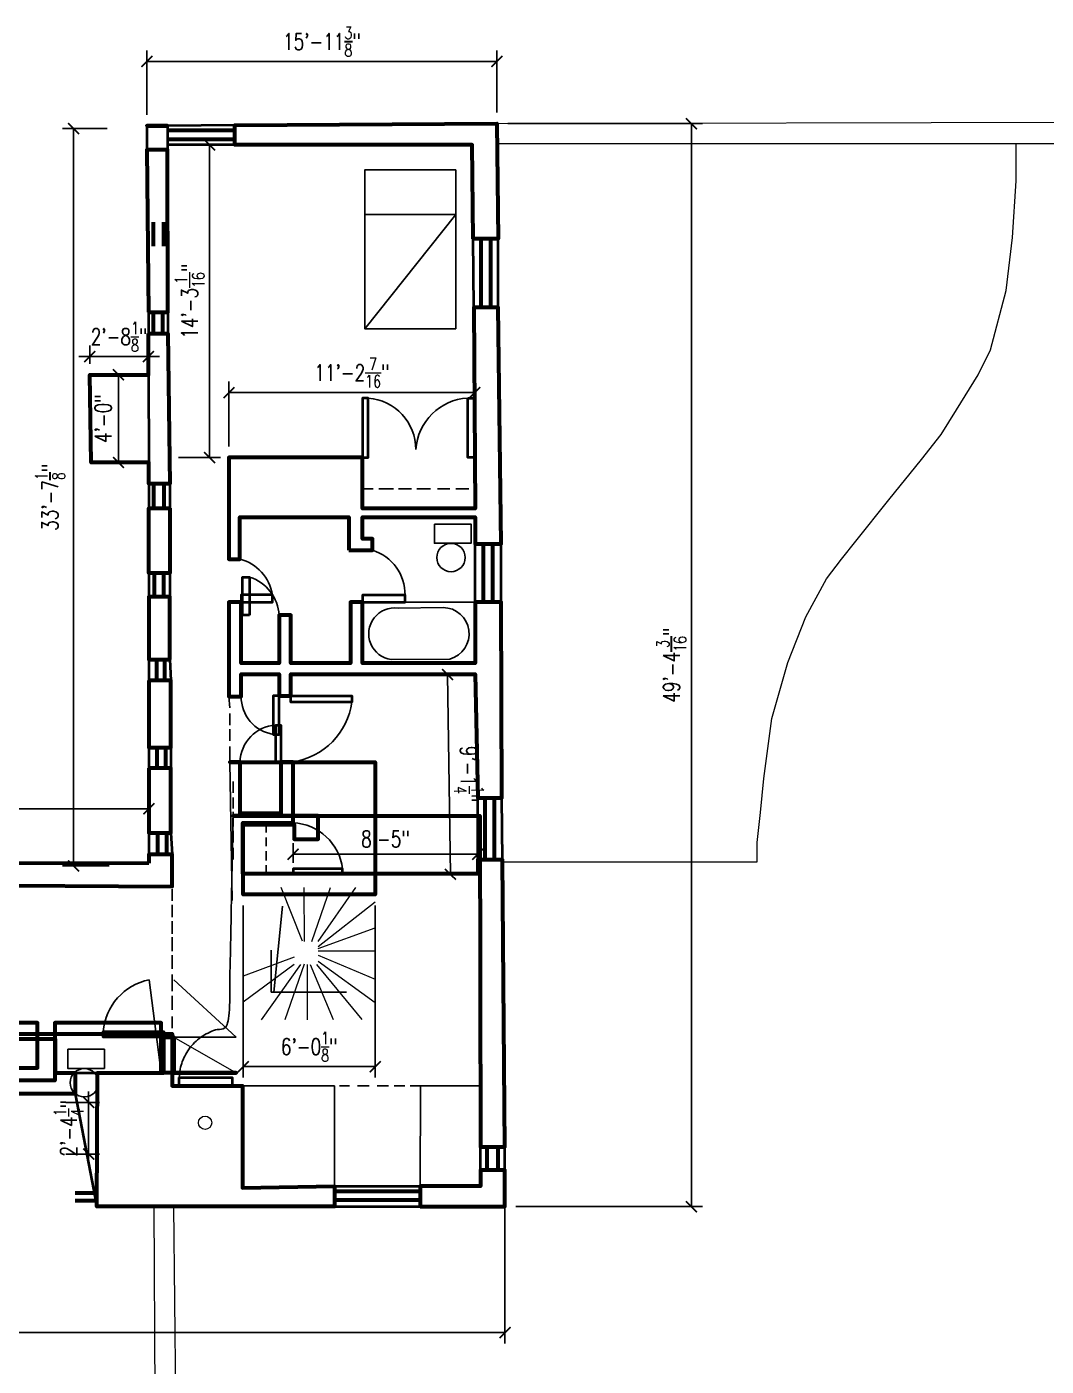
# Model space of a CAD drawing. Header units: inches. Extents: x -4012361 to -4008495, y 4010077 to 4012579.
# Drawn here: x -4009747 to -4009190, y 4011847 to 4012579 of the extents above; entities that cross this region are included whole.
import ezdxf

# ---------------------------------------------------------------- set-up
doc = ezdxf.new("R2010")
doc.units = ezdxf.units.IN
doc.header["$LTSCALE"] = 0.5
doc.header["$MEASUREMENT"] = 0
doc.layers.get('0').update_dxf_attribs({"color": 250})
doc.layers.get('Defpoints').update_dxf_attribs({"color": 250})
for name, color, linetype, lineweight in [('Cut', 250, 'Continuous', 60), ('Distant Edges', 250, 'Continuous', 18), ('Ground Texture', 250, 'Continuous', 5), ('Large Dimensions', 1, 'Continuous', 30), ('Motion Labels', 250, 'Continuous', 25), ('Small Dimensions', 170, 'Continuous', 15), ('Surface Edge', 250, 'Continuous', 25), ('Texture', 250, 'Continuous', 9), ('Thickest Edge', 250, 'Continuous', 40)]:
    doc.layers.add(name, color=color, linetype=linetype, lineweight=lineweight)
doc.styles.add('Arch-Dim', font='romans.shx', dxfattribs={"width": 0.75})
doc.dimstyles.new('Annotative', dxfattribs={"dimscale": 96, "dimtxt": 0.09375, "dimasz": 0.0625, "dimexe": 0.0625, "dimexo": 0.0625, "dimgap": 0.03125, "dimtad": 1, "dimdec": 4, "dimzin": 3, "dimdsep": 46, "dimlunit": 4, "dimtxsty": 'Arch-Dim', "dimblk": 'ARCHTICK', "dimcen": 0.09375, "dimazin": 2, "dimtfac": 0.75, "dimtdec": 4, "dimtix": 1, "dimtmove": 2, "dimatfit": 3, "dimfxl": 1, "dimtolj": 1, "dimtzin": 0, "dimarcsym": 0})

# ---------------------------------------------------------------- blocks, each defined once
blk = doc.blocks.new('_ArchTick')
at = {"color": 0, "linetype": 'ByBlock', "const_width": 0.15}
blk.add_lwpolyline([(-0.5, -0.5), (0.5, 0.5)], dxfattribs=at)
blk = doc.blocks.new('*D63')
at = {"layer": 'Defpoints', "color": 0, "transparency": 16777216}
for p in [(-4010057.4, 4011940.75, -3602.11), (-4009485.71, 4011942.13), (-4009485.71, 4011865.13)]:
    blk.add_point(p, dxfattribs=at)
at = {"layer": 'Large Dimensions', "color": 0, "lineweight": -2, "transparency": 16777216}
for p, q in [((-4010057.4, 4011934.75), (-4010057.4, 4011859.13)), ((-4009485.71, 4011936.13), (-4009485.71, 4011859.13)), ((-4010057.4, 4011865.13), (-4009485.71, 4011865.13))]:
    blk.add_line(p, q, dxfattribs=at)
at = {"layer": 'Large Dimensions', "color": 0, "lineweight": -2, "transparency": 16777216, "xscale": 6, "yscale": 6, "zscale": 6, "rotation": 180}
blk.add_blockref('_ArchTick', (-4010057.4, 4011865.13), dxfattribs=at)
at = {"layer": 'Large Dimensions', "color": 0, "lineweight": -2, "transparency": 16777216, "xscale": 6, "yscale": 6, "zscale": 6}
blk.add_blockref('_ArchTick', (-4009485.71, 4011865.13), dxfattribs=at)
at = {"layer": 'Large Dimensions', "color": 0, "transparency": 16777216, "insert": (-4009771.56, 4011876), "char_height": 9, "attachment_point": 5, "style": 'Arch-Dim'}
blk.add_mtext('\\A1;47\'-7{\\H0.75x;\\S11/16;}"', dxfattribs=at)
blk = doc.blocks.new('*D64')
at = {"layer": 'Defpoints', "color": 0, "transparency": 16777216}
for p in [(-4009490.09, 4012526.21), (-4009485.71, 4011934.02), (-4009383.81, 4011934.02)]:
    blk.add_point(p, dxfattribs=at)
at = {"layer": 'Large Dimensions', "color": 0, "lineweight": -2, "transparency": 16777216}
for p, q in [((-4009484.09, 4012526.21), (-4009377.81, 4012526.21)), ((-4009383.81, 4012526.21), (-4009383.81, 4011934.02)), ((-4009479.71, 4011934.02), (-4009377.81, 4011934.02))]:
    blk.add_line(p, q, dxfattribs=at)
at = {"layer": 'Large Dimensions', "color": 0, "lineweight": -2, "transparency": 16777216, "xscale": 6, "yscale": 6, "zscale": 6}
for p, rotation in [((-4009383.81, 4012526.21), 90), ((-4009383.81, 4011934.02), 270)]:
    blk.add_blockref('_ArchTick', p, dxfattribs=dict(at, rotation=rotation))
at = {"layer": 'Large Dimensions', "color": 0, "transparency": 16777216, "insert": (-4009394.69, 4012230.11), "char_height": 9, "attachment_point": 5, "rotation": 90, "style": 'Arch-Dim'}
blk.add_mtext('\\A1;49\'-4{\\H0.75x;\\S3/16;}"', dxfattribs=at)
blk = doc.blocks.new('*D66')
at = {"layer": 'Defpoints', "color": 0, "transparency": 16777216}
for p in [(-4009490.09, 4012560.19), (-4009490.09, 4012526.21), (-4009681.47, 4012525.04)]:
    blk.add_point(p, dxfattribs=at)
at = {"layer": 'Large Dimensions', "color": 0, "lineweight": -2, "transparency": 16777216}
for p, q in [((-4009681.47, 4012531.04), (-4009681.47, 4012566.19)), ((-4009490.09, 4012532.21), (-4009490.09, 4012566.19)), ((-4009681.47, 4012560.19), (-4009490.09, 4012560.19))]:
    blk.add_line(p, q, dxfattribs=at)
at = {"layer": 'Large Dimensions', "color": 0, "lineweight": -2, "transparency": 16777216, "xscale": 6, "yscale": 6, "zscale": 6, "rotation": 180}
blk.add_blockref('_ArchTick', (-4009681.47, 4012560.19), dxfattribs=at)
at = {"layer": 'Large Dimensions', "color": 0, "lineweight": -2, "transparency": 16777216, "xscale": 6, "yscale": 6, "zscale": 6}
blk.add_blockref('_ArchTick', (-4009490.09, 4012560.19), dxfattribs=at)
at = {"layer": 'Large Dimensions', "color": 0, "transparency": 16777216, "insert": (-4009585.78, 4012571.07), "char_height": 9, "attachment_point": 5, "style": 'Arch-Dim'}
blk.add_mtext('\\A1;15\'-11{\\H0.75x;\\S3/8;}"', dxfattribs=at)
blk = doc.blocks.new('*D67')
at = {"layer": 'Defpoints', "color": 0, "transparency": 16777216}
for p in [(-4009680.4, 4012151.57), (-4009680.4, 4012143.07), (-4010057.28, 4012119.39)]:
    blk.add_point(p, dxfattribs=at)
at = {"layer": 'Large Dimensions', "color": 0, "lineweight": -2, "transparency": 16777216}
for p, q in [((-4010057.28, 4012125.39), (-4010057.28, 4012157.57)), ((-4009680.4, 4012149.07), (-4009680.4, 4012157.57)), ((-4010057.28, 4012151.57), (-4009680.4, 4012151.57))]:
    blk.add_line(p, q, dxfattribs=at)
at = {"layer": 'Large Dimensions', "color": 0, "lineweight": -2, "transparency": 16777216, "xscale": 6, "yscale": 6, "zscale": 6, "rotation": 180}
blk.add_blockref('_ArchTick', (-4010057.28, 4012151.57), dxfattribs=at)
at = {"layer": 'Large Dimensions', "color": 0, "lineweight": -2, "transparency": 16777216, "xscale": 6, "yscale": 6, "zscale": 6}
blk.add_blockref('_ArchTick', (-4009680.4, 4012151.57), dxfattribs=at)
at = {"layer": 'Large Dimensions', "color": 0, "transparency": 16777216, "insert": (-4009868.84, 4012162.44), "char_height": 9, "attachment_point": 5, "style": 'Arch-Dim'}
blk.add_mtext('\\A1;31\'-4{\\H0.75x;\\S7/8;}"', dxfattribs=at)
blk = doc.blocks.new('*D68')
at = {"layer": 'Defpoints', "color": 0, "transparency": 16777216}
for p in [(-4009721.5, 4012523.46), (-4009697.22, 4012523.46), (-4009696.15, 4012120.32)]:
    blk.add_point(p, dxfattribs=at)
at = {"layer": 'Large Dimensions', "color": 0, "lineweight": -2, "transparency": 16777216}
for p, q in [((-4009703.22, 4012523.46), (-4009727.5, 4012523.46)), ((-4009721.5, 4012120.32), (-4009721.5, 4012523.46)), ((-4009702.15, 4012120.32), (-4009727.5, 4012120.32))]:
    blk.add_line(p, q, dxfattribs=at)
at = {"layer": 'Large Dimensions', "color": 0, "lineweight": -2, "transparency": 16777216, "xscale": 6, "yscale": 6, "zscale": 6}
for p, rotation in [((-4009721.5, 4012523.46), 90), ((-4009721.5, 4012120.32), 270)]:
    blk.add_blockref('_ArchTick', p, dxfattribs=dict(at, rotation=rotation))
at = {"layer": 'Large Dimensions', "color": 0, "transparency": 16777216, "insert": (-4009734.38, 4012321.89), "char_height": 9, "attachment_point": 5, "rotation": 90, "style": 'Arch-Dim'}
blk.add_mtext('\\A1;33\'-7{\\H0.75x;\\S1/8;}"', dxfattribs=at)
blk = doc.blocks.new('*D71')
at = {"layer": 'Defpoints', "color": 0, "transparency": 16777216}
for p in [(-4009628.78, 4012104.71, -3927.94), (-4009556.65, 4012104.71, -3927.94), (-4009556.65, 4012010.57)]:
    blk.add_point(p, dxfattribs=at)
at = {"layer": 'Small Dimensions', "color": 0, "lineweight": -2, "transparency": 16777216}
for p, q in [((-4009628.78, 4012098.71), (-4009628.78, 4012004.57)), ((-4009556.65, 4012098.71), (-4009556.65, 4012004.57)), ((-4009628.78, 4012010.57), (-4009556.65, 4012010.57))]:
    blk.add_line(p, q, dxfattribs=at)
at = {"layer": 'Small Dimensions', "color": 0, "lineweight": -2, "transparency": 16777216, "xscale": 6, "yscale": 6, "zscale": 6, "rotation": 180}
blk.add_blockref('_ArchTick', (-4009628.78, 4012010.57), dxfattribs=at)
at = {"layer": 'Small Dimensions', "color": 0, "lineweight": -2, "transparency": 16777216, "xscale": 6, "yscale": 6, "zscale": 6}
blk.add_blockref('_ArchTick', (-4009556.65, 4012010.57), dxfattribs=at)
at = {"layer": 'Small Dimensions', "color": 0, "transparency": 16777216, "insert": (-4009592.71, 4012021.44), "char_height": 9, "attachment_point": 5, "style": 'Arch-Dim'}
blk.add_mtext('\\A1;6\'-0{\\H0.75x;\\S1/8;}"', dxfattribs=at)
blk = doc.blocks.new('*D72')
at = {"layer": 'Defpoints', "color": 0, "transparency": 16777216}
for p in [(-4009636.59, 4012379.13), (-4009636.59, 4012343.58), (-4009502.17, 4012343.58)]:
    blk.add_point(p, dxfattribs=at)
at = {"layer": 'Small Dimensions', "color": 0, "lineweight": -2, "transparency": 16777216}
for p, q in [((-4009636.59, 4012349.58), (-4009636.59, 4012385.13)), ((-4009502.17, 4012349.58), (-4009502.17, 4012385.13)), ((-4009502.17, 4012379.13), (-4009636.59, 4012379.13))]:
    blk.add_line(p, q, dxfattribs=at)
at = {"layer": 'Small Dimensions', "color": 0, "lineweight": -2, "transparency": 16777216, "xscale": 6, "yscale": 6, "zscale": 6, "rotation": 180}
blk.add_blockref('_ArchTick', (-4009636.59, 4012379.13), dxfattribs=at)
at = {"layer": 'Small Dimensions', "color": 0, "lineweight": -2, "transparency": 16777216, "xscale": 6, "yscale": 6, "zscale": 6}
blk.add_blockref('_ArchTick', (-4009502.17, 4012379.13), dxfattribs=at)
at = {"layer": 'Small Dimensions', "color": 0, "transparency": 16777216, "insert": (-4009569.38, 4012390), "char_height": 9, "attachment_point": 5, "style": 'Arch-Dim'}
blk.add_mtext('\\A1;11\'-2{\\H0.75x;\\S7/16;}"', dxfattribs=at)
blk = doc.blocks.new('*D73')
at = {"layer": 'Defpoints', "color": 0, "transparency": 16777216}
for p in [(-4009670.21, 4012514.64), (-4009670.21, 4012343.58), (-4009647.19, 4012343.58)]:
    blk.add_point(p, dxfattribs=at)
at = {"layer": 'Small Dimensions', "color": 0, "lineweight": -2, "transparency": 16777216}
for p, q in [((-4009664.21, 4012514.64), (-4009641.19, 4012514.64)), ((-4009647.19, 4012514.64), (-4009647.19, 4012343.58)), ((-4009664.21, 4012343.58), (-4009641.19, 4012343.58))]:
    blk.add_line(p, q, dxfattribs=at)
at = {"layer": 'Small Dimensions', "color": 0, "lineweight": -2, "transparency": 16777216, "xscale": 6, "yscale": 6, "zscale": 6}
for p, rotation in [((-4009647.19, 4012514.64), 90), ((-4009647.19, 4012343.58), 270)]:
    blk.add_blockref('_ArchTick', p, dxfattribs=dict(at, rotation=rotation))
at = {"layer": 'Small Dimensions', "color": 0, "transparency": 16777216, "insert": (-4009658.06, 4012429.11), "char_height": 9, "attachment_point": 5, "rotation": 90, "style": 'Arch-Dim'}
blk.add_mtext('\\A1;14\'-3{\\H0.75x;\\S1/16;}"', dxfattribs=at)
blk = doc.blocks.new('*D74')
at = {"layer": 'Defpoints', "color": 0, "transparency": 16777216}
for p in [(-4009502.09, 4012225.21), (-4009500.53, 4012115.96), (-4009515.56, 4012115.74)]:
    blk.add_point(p, dxfattribs=at)
at = {"layer": 'Small Dimensions', "color": 0, "lineweight": -2, "transparency": 16777216}
for p, q in [((-4009508.09, 4012225.12), (-4009523.12, 4012224.91)), ((-4009517.12, 4012224.99), (-4009515.56, 4012115.74)), ((-4009506.53, 4012115.87), (-4009521.56, 4012115.66))]:
    blk.add_line(p, q, dxfattribs=at)
at = {"layer": 'Small Dimensions', "color": 0, "lineweight": -2, "transparency": 16777216, "xscale": 6, "yscale": 6, "zscale": 6}
for p, rotation in [((-4009517.12, 4012224.99), 90.81939178246611), ((-4009515.56, 4012115.74), 270.8193917824661)]:
    blk.add_blockref('_ArchTick', p, dxfattribs=dict(at, rotation=rotation))
at = {"layer": 'Small Dimensions', "color": 0, "transparency": 16777216, "insert": (-4009505.47, 4012170.52), "char_height": 9, "attachment_point": 5, "rotation": 270.81939, "style": 'Arch-Dim'}
blk.add_mtext('\\A1;9\'-1{\\H0.75x;\\S1/4;}"', dxfattribs=at)
blk = doc.blocks.new('*D75')
at = {"layer": 'Defpoints', "color": 0, "transparency": 16777216}
for p in [(-4009601.53, 4012126.69), (-4009601.53, 4012115.96), (-4009500.53, 4012115.96)]:
    blk.add_point(p, dxfattribs=at)
at = {"layer": 'Small Dimensions', "color": 0, "lineweight": -2, "transparency": 16777216}
for p, q in [((-4009601.53, 4012121.96), (-4009601.53, 4012132.69)), ((-4009500.53, 4012121.96), (-4009500.53, 4012132.69)), ((-4009500.53, 4012126.69), (-4009601.53, 4012126.69))]:
    blk.add_line(p, q, dxfattribs=at)
at = {"layer": 'Small Dimensions', "color": 0, "lineweight": -2, "transparency": 16777216, "xscale": 6, "yscale": 6, "zscale": 6, "rotation": 180}
blk.add_blockref('_ArchTick', (-4009601.53, 4012126.69), dxfattribs=at)
at = {"layer": 'Small Dimensions', "color": 0, "lineweight": -2, "transparency": 16777216, "xscale": 6, "yscale": 6, "zscale": 6}
blk.add_blockref('_ArchTick', (-4009500.53, 4012126.69), dxfattribs=at)
at = {"layer": 'Small Dimensions', "color": 0, "transparency": 16777216, "insert": (-4009551.03, 4012135.05), "char_height": 9, "attachment_point": 5, "style": 'Arch-Dim'}
blk.add_mtext('\\A1;8\'-5"', dxfattribs=at)
blk = doc.blocks.new('*D81')
at = {"layer": 'Defpoints', "color": 0, "transparency": 16777216}
for p in [(-4009731.69, 4011991), (-4009713.31, 4011991), (-4009731.69, 4011962.75)]:
    blk.add_point(p, dxfattribs=at)
at = {"layer": 'Small Dimensions', "color": 0, "lineweight": -2, "transparency": 16777216}
for p, q in [((-4009713.31, 4011991), (-4009713.31, 4011997)), ((-4009725.69, 4011991), (-4009707.31, 4011991)), ((-4009713.31, 4011962.75), (-4009713.31, 4011991)), ((-4009725.69, 4011962.75), (-4009707.31, 4011962.75)), ((-4009713.31, 4011962.75), (-4009713.31, 4011956.75))]:
    blk.add_line(p, q, dxfattribs=at)
at = {"layer": 'Small Dimensions', "color": 0, "lineweight": -2, "transparency": 16777216, "xscale": 6, "yscale": 6, "zscale": 6}
for p, rotation in [((-4009713.31, 4011991), 270), ((-4009713.31, 4011962.75), 90)]:
    blk.add_blockref('_ArchTick', p, dxfattribs=dict(at, rotation=rotation))
at = {"layer": 'Small Dimensions', "color": 0, "transparency": 16777216, "insert": (-4009724.19, 4011976.88), "char_height": 9, "attachment_point": 5, "rotation": 90, "style": 'Arch-Dim'}
blk.add_mtext('\\A1;2\'-4{\\H0.75x;\\S1/4;}"', dxfattribs=at)
blk = doc.blocks.new('*D82')
at = {"layer": 'Defpoints', "color": 0, "transparency": 16777216}
for p in [(-4009712.71, 4012388.89), (-4009711.9, 4012340.89), (-4009697, 4012340.89)]:
    blk.add_point(p, dxfattribs=at)
at = {"layer": 'Small Dimensions', "color": 0, "lineweight": -2, "transparency": 16777216}
for p, q in [((-4009706.71, 4012388.89), (-4009691, 4012388.89)), ((-4009697, 4012388.89), (-4009697, 4012340.89)), ((-4009705.9, 4012340.89), (-4009691, 4012340.89))]:
    blk.add_line(p, q, dxfattribs=at)
at = {"layer": 'Small Dimensions', "color": 0, "lineweight": -2, "transparency": 16777216, "xscale": 6, "yscale": 6, "zscale": 6}
for p, rotation in [((-4009697, 4012388.89), 90), ((-4009697, 4012340.89), 270)]:
    blk.add_blockref('_ArchTick', p, dxfattribs=dict(at, rotation=rotation))
at = {"layer": 'Small Dimensions', "color": 0, "transparency": 16777216, "insert": (-4009705.36, 4012364.89), "char_height": 9, "attachment_point": 5, "rotation": 90, "style": 'Arch-Dim'}
blk.add_mtext('\\A1;4\'-0"', dxfattribs=at)
blk = doc.blocks.new('*D83')
at = {"layer": 'Defpoints', "color": 0, "transparency": 16777216}
for p in [(-4009680.59, 4012398.82), (-4009712.71, 4012388.89), (-4009680.59, 4012388.89)]:
    blk.add_point(p, dxfattribs=at)
at = {"layer": 'Small Dimensions', "color": 0, "lineweight": -2, "transparency": 16777216}
for p, q in [((-4009712.71, 4012394.89), (-4009712.71, 4012404.82)), ((-4009680.59, 4012394.89), (-4009680.59, 4012404.82)), ((-4009712.71, 4012398.82), (-4009718.71, 4012398.82)), ((-4009712.71, 4012398.82), (-4009680.59, 4012398.82)), ((-4009680.59, 4012398.82), (-4009674.59, 4012398.82))]:
    blk.add_line(p, q, dxfattribs=at)
at = {"layer": 'Small Dimensions', "color": 0, "lineweight": -2, "transparency": 16777216, "xscale": 6, "yscale": 6, "zscale": 6}
blk.add_blockref('_ArchTick', (-4009712.71, 4012398.82), dxfattribs=at)
at = {"layer": 'Small Dimensions', "color": 0, "lineweight": -2, "transparency": 16777216, "xscale": 6, "yscale": 6, "zscale": 6, "rotation": 180}
blk.add_blockref('_ArchTick', (-4009680.59, 4012398.82), dxfattribs=at)
at = {"layer": 'Small Dimensions', "color": 0, "transparency": 16777216, "insert": (-4009696.65, 4012409.69), "char_height": 9, "attachment_point": 5, "style": 'Arch-Dim'}
blk.add_mtext('\\A1;2\'-8{\\H0.75x;\\S1/8;}"', dxfattribs=at)

msp = doc.modelspace()

# ---------------------------------------------------------------- linework, layer by layer
at = {"layer": 'Cut'}
for p, q in [((-4009633.4635, 4012522.51897), (-4009670.2135, 4012522.51897)), ((-4009670.2135, 4012517.70647), (-4009633.4635, 4012517.70647)), ((-4009678.026, 4012472.39397), (-4009678.026, 4012459.20647)), ((-4009672.401, 4012472.33147), (-4009672.401, 4012459.20647)), ((-4009498.901, 4012463.26897), (-4009498.901, 4012425.76897)), ((-4009493.401, 4012425.76897), (-4009493.401, 4012463.26897)), ((-4009678.0885, 4012423.20647), (-4009678.0885, 4012411.39397)), ((-4009672.901, 4012423.20647), (-4009672.901, 4012411.39397)), ((-4009677.8385, 4012329.33147), (-4009677.8385, 4012316.01897)), ((-4009672.276, 4012329.33147), (-4009672.276, 4012316.01897)), ((-4009497.401, 4012264.45647), (-4009497.401, 4012296.39397)), ((-4009492.276, 4012264.45647), (-4009492.276, 4012296.51897)), ((-4009677.526, 4012280.45647), (-4009677.526, 4012267.51897)), ((-4009672.3385, 4012280.45647), (-4009672.3385, 4012267.51897)), ((-4009676.151, 4012233.14397), (-4009676.151, 4012221.70647)), ((-4009671.901, 4012233.14397), (-4009671.901, 4012221.64397)), ((-4009676.026, 4012185.01897), (-4009676.026, 4012173.70647)), ((-4009671.3385, 4012185.01897), (-4009671.3385, 4012173.70647)), ((-4009496.4635, 4012123.70647), (-4009496.4635, 4012157.64397)), ((-4009491.4635, 4012123.58147), (-4009491.4635, 4012157.58147)), ((-4009675.7135, 4012138.39397), (-4009675.7135, 4012126.58147)), ((-4009670.7135, 4012138.39397), (-4009670.7135, 4012126.58147)), ((-4009495.4635, 4011953.89397), (-4009495.4635, 4011966.76897)), ((-4009489.401, 4011953.89397), (-4009489.401, 4011966.76897)), ((-4009720.651, 4011941.51897), (-4009708.5885, 4011941.51897)), ((-4009578.8385, 4011942.51897), (-4009531.9635, 4011942.51897)), ((-4009720.651, 4011937.33147), (-4009708.7135, 4011937.33147)), ((-4009578.8385, 4011937.76897), (-4009532.026, 4011937.76897))]:
    msp.add_line(p, q, dxfattribs=at)
for points in [[(-4009503.05376, 4012463.26897), (-4009503.5885, 4012514.64397), (-4009633.4635, 4012514.64397), (-4009633.4635, 4012525.33147), (-4009490.0885, 4012526.20647), (-4009489.4635, 4012463.26897)], [(-4009571.0885, 4012292.89397), (-4009558.2135, 4012292.89397), (-4009558.2135, 4012299.14397), (-4009563.651, 4012299.14397), (-4009563.651, 4012311.08147), (-4009501.92837, 4012311.08147), (-4009501.92837, 4012296.39425), (-4009487.81147, 4012296.39425), (-4009489.4635, 4012425.70647), (-4009502.776, 4012425.70647), (-4009501.9635, 4012315.83147), (-4009563.651, 4012315.83147), (-4009563.651, 4012343.58147), (-4009636.5885, 4012343.58147), (-4009636.5885, 4012288.08147), (-4009630.5885, 4012288.08147), (-4009630.5885, 4012311.08147), (-4009571.0885, 4012311.08147)], [(-4009668.9635, 4012316.01897), (-4009668.9635, 4012280.45647), (-4009680.401, 4012280.45647), (-4009680.401, 4012316.01897)], [(-4009668.9635, 4012233.14397), (-4009668.9635, 4012267.51897), (-4009680.401, 4012267.51897), (-4009680.401, 4012233.14397)], [(-4009502.0885, 4012264.45647), (-4009502.0885, 4012231.20647), (-4009563.5885, 4012231.20647), (-4009563.5885, 4012264.45647), (-4009570.2135, 4012264.45647), (-4009570.2135, 4012231.20647), (-4009602.7135, 4012231.20647), (-4009602.7135, 4012257.39397), (-4009609.151, 4012257.39397), (-4009609.151, 4012231.20647), (-4009629.9635, 4012231.20647), (-4009629.9635, 4012264.45647), (-4009636.5885, 4012264.45647), (-4009636.5885, 4012213.01897), (-4009629.9635, 4012213.01897), (-4009629.9635, 4012225.20647), (-4009609.151, 4012225.20647), (-4009609.151, 4012213.39397), (-4009602.7135, 4012213.39397), (-4009602.7135, 4012225.20647), (-4009502.0885, 4012225.20647), (-4009500.526, 4012157.64397), (-4009487.38584, 4012157.64397), (-4009487.7135, 4012264.45647)], [(-4009680.401, 4012221.64397), (-4009680.401, 4012185.01897), (-4009668.276, 4012185.01897), (-4009668.276, 4012221.64397)], [(-4009680.401, 4012173.70647), (-4009680.401, 4012138.39397), (-4009668.276, 4012138.39397), (-4009668.276, 4012173.70647)], [(-4009680.401, 4012121.89397), (-4009784.9635, 4012121.58147), (-4009784.9635, 4012109.83147), (-4009667.5885, 4012109.14397), (-4009667.5885, 4012126.58147), (-4009680.401, 4012126.58147)], [(-4009532.026, 4011934.01897), (-4009485.7135, 4011934.01897), (-4009485.7135, 4011953.89397), (-4009499.151, 4011953.89397), (-4009499.151, 4011945.26897), (-4009532.026, 4011945.26897)]]:
    msp.add_lwpolyline(points, close=True, dxfattribs=at)
msp.add_lwpolyline([(-4009680.651, 4012411.39397), (-4009670.026, 4012411.39397), (-4009668.9635, 4012329.33147), (-4009680.401, 4012329.33147), (-4009680.401, 4012340.89397), (-4009711.901, 4012340.89397), (-4009712.7135, 4012388.89397), (-4009680.5885, 4012388.89397), (-4009680.5885, 4012411.39397)], dxfattribs=at)
for points in [[(-4009681.46858, 4012525.0385, -3016.00339), (-4009681.46858, 4012525.0385, 0), (-4009670.2135, 4012525.0385, 0), (-4009670.2135, 4012525.0385, -3016.00339)], [(-4009680.651, 4012423.20647, 0), (-4009670.026, 4012423.20647, 0), (-4009670.2135, 4012511.85101, -3016.00339), (-4009681.46858, 4012511.85101, -3016.00339)], [(-4009628.776, 4012142.89398, -3927.9433), (-4009600.9635, 4012142.89398, -3927.9433), (-4009600.9635, 4012135.01898, -3927.9433), (-4009587.901, 4012135.01898, -3927.9433), (-4009587.901, 4012147.64398, -3927.9433), (-4009634.3385, 4012147.64398, -3927.9433), (-4009634.3385, 4012147.64398, -6677.86168), (-4009499.401, 4012147.64398, -6677.86168), (-4009499.151, 4011966.76897, 0), (-4009485.7135, 4011966.76897, 0), (-4009487.0885, 4012123.70647, 0), (-4009500.526, 4012123.70647, 0), (-4009500.526, 4012115.95647, 0), (-4009629.026, 4012115.95647, 0), (-4009629.026, 4012143.95647, 0), (-4009601.526, 4012143.95647, 0), (-4009601.526, 4012177.14397, 0), (-4009608.151, 4012177.14397, 0), (-4009608.151, 4012148.95647, 0), (-4009630.526, 4012148.95647, 0), (-4009630.526, 4012177.14397, 0), (-4009636.026, 4012177.14397, 0), (-4009636.026, 4012177.14397, -3927.9433), (-4009556.651, 4012177.14397, -3927.9433), (-4009556.651, 4012104.70648, -3927.9433), (-4009628.776, 4012104.70648, -3927.9433)], [(-4010046.151, 4012007.14397, 0), (-4010046.151, 4012007.14397, -3602.10662), (-4009869.026, 4012007.14397, -3602.10662), (-4009869.026, 4012025.76898, -3602.10662), (-4009848.3385, 4012025.76898, -3602.10662), (-4009848.3385, 4012007.26898, -3602.10662), (-4009752.5885, 4012007.26898, -3602.10662), (-4009752.5885, 4012025.76898, -3602.10662), (-4009731.526, 4012025.76898, -3602.10662), (-4009731.526, 4012007.26898, -3602.10662), (-4009720.651, 4012007.26898, -3602.10662), (-4009720.651, 4011995.70648, -3602.10662), (-4010057.401, 4011995.70648, -3602.10662), (-4010057.151, 4012007.14397, 0)]]:
    msp.add_polyline3d(points, close=True, dxfattribs=at)
for points in [[(-4009867.401, 4012028.58147, 0), (-4009667.651, 4012028.58147, 0), (-4009667.651, 4012000.08147, 0), (-4009629.276, 4012000.08147, 0), (-4009629.276, 4011944.26897, 0), (-4009578.8385, 4011945.26897, 0), (-4009578.8385, 4011934.01897, 0), (-4009708.776, 4011934.01897, 0), (-4009708.526, 4012007.26898, -3602.10662), (-4009672.2135, 4012007.26898, -3602.10662), (-4009672.2135, 4012026.64398, -3602.10662), (-4009666.651, 4012026.64398, -3602.10662), (-4009666.651, 4012007.26898, -3602.10662), (-4009632.651, 4012007.26898, -3602.10662), (-4009632.651, 4012007.26898, -687.47959), (-4009673.651, 4012007.26898, -687.47959), (-4009673.651, 4012034.45647, -687.47959), (-4009731.776, 4012034.45647, -687.47959), (-4009731.776, 4012003.08147, -687.47959), (-4009754.8385, 4012003.08147, -687.47959)], [(-4009754.8385, 4012009.83147, -687.47959), (-4009741.2135, 4012009.83147, -687.47959), (-4009741.2135, 4012034.45647, -687.47959), (-4009801.4635, 4012034.45647, -687.47959)]]:
    msp.add_polyline3d(points, dxfattribs=at)
at = {"layer": 'Distant Edges'}
for p, q in [((-4009596.3385, 4012079.14397), (-4009608.026, 4012108.58147)), ((-4009595.3385, 4012079.08147), (-4009595.401, 4012108.58147)), ((-4009591.3385, 4012079.08147), (-4009581.026, 4012108.58147)), ((-4009587.901, 4012079.08147), (-4009567.2135, 4012108.58147)), ((-4009587.901, 4012076.26897), (-4009556.7135, 4012100.64397)), ((-4009587.901, 4012075.14397), (-4009556.651, 4012086.51897)), ((-4009587.901, 4012073.89397), (-4009556.651, 4012073.89397)), ((-4009588.776, 4012066.39397), (-4009564.026, 4012036.26897)), ((-4009587.901, 4012071.58147), (-4009556.651, 4012058.39397)), ((-4009587.901, 4012068.26897), (-4009556.651, 4012045.58147)), ((-4009632.651, 4012026.64398, -3602.10662), (-4009666.651, 4012058.08148, -3602.10662)), ((-4009666.651, 4012026.64398, -3602.10662), (-4009632.651, 4012007.26898, -687.47959))]:
    msp.add_line(p, q, dxfattribs=at)
msp.add_circle((-4009649.651, 4011979.89397), 3.625, dxfattribs=at)
at = {"layer": 'Ground Texture'}
for p, q in [((-4009206.276, 4012495.01897), (-4009206.276, 4012515.33147)), ((-4009208.276, 4012463.89397), (-4009206.276, 4012495.01897)), ((-4009211.776, 4012434.89397), (-4009208.276, 4012463.89397)), ((-4009220.401, 4012402.51897), (-4009211.776, 4012434.89397)), ((-4009227.026, 4012388.89397), (-4009220.401, 4012402.51897)), ((-4009238.8385, 4012369.76897), (-4009227.026, 4012388.89397)), ((-4009247.276, 4012356.20647), (-4009238.8385, 4012369.76897)), ((-4009257.9635, 4012342.58147), (-4009247.276, 4012356.20647)), ((-4009275.9635, 4012320.51897), (-4009257.9635, 4012342.58147)), ((-4009293.9635, 4012297.95647), (-4009275.9635, 4012320.51897)), ((-4009301.776, 4012288.08147), (-4009293.9635, 4012297.95647)), ((-4009310.026, 4012277.26897), (-4009301.776, 4012288.08147)), ((-4009321.3385, 4012256.58147), (-4009310.026, 4012277.26897)), ((-4009331.026, 4012231.58147), (-4009321.3385, 4012256.58147)), ((-4009339.776, 4012201.01897), (-4009331.026, 4012231.58147)), ((-4009344.151, 4012168.08147), (-4009339.776, 4012201.01897)), ((-4009346.026, 4012149.45647), (-4009344.151, 4012168.08147)), ((-4009347.8385, 4012133.08147), (-4009346.026, 4012149.45647)), ((-4009347.8385, 4012122.58147), (-4009347.8385, 4012133.08147)), ((-4009487.0885, 4012122.58147), (-4009347.8385, 4012122.58147))]:
    msp.add_line(p, q, dxfattribs=at)
at = {"layer": 'Motion Labels'}
for p, q in [((-4009563.5885, 4012326.58147), (-4009557.7135, 4012326.58147)), ((-4009554.5885, 4012326.58147), (-4009546.651, 4012326.58147)), ((-4009543.8385, 4012326.58147), (-4009536.901, 4012326.58147)), ((-4009533.8385, 4012326.58147), (-4009526.401, 4012326.58147)), ((-4009522.5885, 4012326.58147), (-4009515.8385, 4012326.58147)), ((-4009512.5885, 4012326.58147), (-4009505.526, 4012326.58147)), ((-4009636.5885, 4012213.01897), (-4009636.026, 4012206.76897)), ((-4009636.026, 4012197.26897), (-4009636.026, 4012203.70647)), ((-4009636.026, 4012188.70647), (-4009636.026, 4012195.01897)), ((-4009636.026, 4012177.14397), (-4009636.026, 4012185.64397)), ((-4009636.026, 4012177.14397, -3927.9433), (-4009634.901, 4012101.45647)), ((-4009634.3385, 4012160.26898, -3927.9433), (-4009634.3385, 4012166.45648, -3927.9433)), ((-4009634.3385, 4012151.76898, -3927.9433), (-4009634.3385, 4012157.76898, -3927.9433)), ((-4009634.3385, 4012147.64398, -3927.9433), (-4009634.3385, 4012149.89398, -3927.9433)), ((-4009634.3385, 4012147.64398, -6677.86168), (-4009634.3385, 4012141.83148, -6677.86168)), ((-4009634.3385, 4012139.58148, -6677.86168), (-4009634.3385, 4012133.14398, -6677.86168)), ((-4009616.2135, 4012143.95647), (-4009616.2135, 4012138.51897)), ((-4009616.2135, 4012135.83147), (-4009616.2135, 4012131.14397)), ((-4009634.3385, 4012130.20648, -6677.86168), (-4009634.3385, 4012123.83148, -6677.86168)), ((-4009616.2135, 4012128.45647), (-4009616.2135, 4012123.33147)), ((-4009616.2135, 4012120.70647), (-4009616.2135, 4012115.95647)), ((-4009667.651, 4012101.14397), (-4009667.651, 4012107.58147)), ((-4009667.651, 4012092.26897), (-4009667.651, 4012099.08147)), ((-4009612.0885, 4012051.26897, 2449.14605), (-4009607.276, 4012098.39397)), ((-4009667.651, 4012083.20647), (-4009667.651, 4012090.20647)), ((-4009667.651, 4012073.70647), (-4009667.651, 4012081.39397)), ((-4009613.5885, 4012074.33147), (-4009613.5885, 4012051.26897)), ((-4009667.651, 4012064.01897), (-4009667.651, 4012071.45647)), ((-4009680.24453, 4012058.01897, -3602.10662), (-4009673.651, 4012007.26898, -687.47959)), ((-4009667.651, 4012051.83147), (-4009667.651, 4012061.01897)), ((-4009613.5885, 4012051.26897), (-4009572.401, 4012051.26897)), ((-4009572.401, 4012051.26897, 2449.14605), (-4009612.0885, 4012051.26897, 2449.14605)), ((-4009572.401, 4012051.26897), (-4009572.401, 4012051.26897, 2449.14605)), ((-4009667.651, 4012041.70647), (-4009667.651, 4012049.26897)), ((-4009667.651, 4012031.64397), (-4009667.651, 4012037.95647)), ((-4009576.0885, 4012000.08147, -2502.8554), (-4009570.651, 4012000.08147, -2502.8554)), ((-4009566.3385, 4012000.08147, -2502.8554), (-4009559.9635, 4012000.08147, -2502.8554)), ((-4009555.5885, 4012000.08147, -2502.8554), (-4009549.3385, 4012000.08147, -2502.8554)), ((-4009540.401, 4012000.08147, -2502.8554), (-4009546.276, 4012000.08147, -2502.8554)), ((-4009531.901, 4012000.08147, -2502.8554), (-4009537.526, 4012000.08147, -2502.8554))]:
    msp.add_line(p, q, dxfattribs=at)
for centre, radius, start, end in [((-4009562.70834, 4012347.92562), 28.3075, 0.18893682, 85.4515512), ((-4009504.41865, 4012346.14623), 30.04078, 93.06710259, 176.42585842), ((-4009565.36887, 4012268.90137), 25.03686, 358.69570659, 73.39370712), ((-4009636.64569, 4012264.75152), 24.10344, 8.99238845, 75.44555949), ((-4009632.43438, 4012256.00746), 23.32463, 3.40789294, 72.12734964), ((-4009609.07504, 4012212.90126), 20.88879, 179.67712482, 261.01186034), ((-4009607.67206, 4012215.3768), 38.72367, 279.13236112, 351.86022622), ((-4009609.77726, 4012176.61355), 20.75552, 93.44923774, 178.53561437), ((-4009603.12837, 4012115.10253), 28.8984, 7.28896098, 86.82141254), ((-4009674.14452, 4012027.3938, -3602.10662), 31.22677, 101.26490399, 175.52273767)]:
    msp.add_arc(centre, radius, start, end, dxfattribs=at)
msp.add_rational_spline([(-4009634.3385, 4012147.64398, -6677.86168), (-4009635.4635, 4012089.76897, -3338.93084), (-4009636.5885, 4012031.89397), (-4009662.89339, 4012030.89069), (-4009663.776, 4012004.58147)], [1, 1, 1, 0.731982144357, 1], degree=2, knots=[0, 0, 0, 1, 1, 2.4991393, 2.4991393, 2.4991393], dxfattribs=at)
at = {"layer": 'Surface Edge'}
for p, q in [((-4009512.5885, 4012476.51897), (-4009562.401, 4012414.08147)), ((-4009561.901, 4012476.51897), (-4009512.526, 4012476.51897)), ((-4009502.0885, 4012264.45647), (-4009540.3385, 4012264.45647)), ((-4009544.11471, 4012261.32143), (-4009519.58794, 4012261.58152)), ((-4009547.86471, 4012233.19643), (-4009515.83794, 4012233.45652)), ((-4009666.651, 4012026.64398, -3602.10662), (-4009632.651, 4012026.64398, -3602.10662)), ((-4009629.276, 4012000.08147), (-4009618.7135, 4012000.08147)), ((-4009618.7135, 4012000.08147), (-4009618.7135, 4012000.08147, -2502.8554)), ((-4009618.7135, 4012000.08147, -2502.8554), (-4009578.9635, 4012000.08147, -2502.8554)), ((-4009578.9635, 4012000.08147, -2502.8554), (-4009578.8385, 4011945.26897)), ((-4009531.901, 4012000.08147, -2502.8554), (-4009532.026, 4011945.26897)), ((-4009507.7135, 4012000.08147, -2502.8554), (-4009531.901, 4012000.08147, -2502.8554)), ((-4009499.026, 4012000.08147), (-4009507.7135, 4012000.08147)), ((-4009507.7135, 4012000.08147), (-4009507.7135, 4012000.08147, -2502.8554))]:
    msp.add_line(p, q, dxfattribs=at)
for points in [[(-4009512.5885, 4012500.89397), (-4009562.401, 4012500.89397), (-4009562.401, 4012414.08147), (-4009512.5885, 4012414.08147)], [(-4009524.276, 4012307.26897), (-4009504.2135, 4012307.26897), (-4009504.2135, 4012296.76897), (-4009524.276, 4012296.76897)], [(-4009724.7135, 4012020.08147), (-4009704.651, 4012020.08147), (-4009704.651, 4012009.58147), (-4009724.7135, 4012009.58147)]]:
    msp.add_lwpolyline(points, close=True, dxfattribs=at)
for centre in [(-4009515.2135, 4012288.95647), (-4009715.651, 4012001.76897)]:
    msp.add_circle(centre, 7.75, dxfattribs=at)
for centre, radius, start, end in [((-4009545.98971, 4012247.25893), 14.18695, 82.40535662, 262.40535662), ((-4009519.62123, 4012247.26458), 14.31698, 285.32250795, 89.8667788)]:
    msp.add_arc(centre, radius, start, end, dxfattribs=at)
at = {"layer": 'Texture'}
for p, q in [((-4009490.0885, 4012526.20647), (-4008806.5885, 4012528.14397)), ((-4008806.5885, 4012515.14397), (-4009489.8385, 4012515.14397)), ((-4009600.9635, 4012070.45647), (-4009628.8385, 4012059.95647)), ((-4009600.9635, 4012066.45647), (-4009628.776, 4012045.83147)), ((-4009597.401, 4012066.45647), (-4009618.9635, 4012036.14397)), ((-4009595.526, 4012066.51897), (-4009605.9635, 4012036.08147)), ((-4009593.776, 4012066.45647), (-4009593.776, 4012036.14397)), ((-4009592.276, 4012066.39397), (-4009579.5885, 4012036.26897)), ((-4009677.7135, 4011934.01897), (-4009676.7135, 4011741.14397)), ((-4009664.901, 4011752.45647), (-4009666.7135, 4011934.01897))]:
    msp.add_line(p, q, dxfattribs=at)
at = {"layer": 'Thickest Edge'}
for p, q in [((-4009681.46858, 4012525.0385, -3016.00339), (-4009681.46858, 4012511.85101, -3016.00339)), ((-4009633.4635, 4012525.33147), (-4009670.2135, 4012525.0385)), ((-4009670.2135, 4012525.0385, -3016.00339), (-4009670.2135, 4012511.85101, -3016.00339)), ((-4009633.4635, 4012514.64397), (-4009670.2135, 4012514.64397)), ((-4009502.776, 4012425.70647), (-4009503.05376, 4012463.26897)), ((-4009489.4635, 4012425.70647), (-4009489.4635, 4012463.26897)), ((-4009680.651, 4012423.20647), (-4009680.5885, 4012411.39397)), ((-4009670.026, 4012423.20647), (-4009670.026, 4012411.39397)), ((-4009680.5885, 4012388.89397), (-4009680.401, 4012340.89397)), ((-4009680.401, 4012329.33147), (-4009680.401, 4012316.01897)), ((-4009668.9635, 4012329.33147), (-4009668.9635, 4012316.01897)), ((-4009502.0885, 4012264.45647), (-4009502.0885, 4012296.39425)), ((-4009487.7135, 4012264.45647), (-4009487.7135, 4012296.39425)), ((-4009680.401, 4012280.45647), (-4009680.401, 4012267.51897)), ((-4009668.9635, 4012280.45647), (-4009668.9635, 4012267.51897)), ((-4009680.401, 4012233.14397), (-4009680.401, 4012221.64397)), ((-4009668.9635, 4012233.14397), (-4009668.276, 4012221.64397)), ((-4009680.401, 4012185.01897), (-4009680.401, 4012173.70647)), ((-4009668.276, 4012185.01897), (-4009668.276, 4012173.70647)), ((-4009500.526, 4012123.70647), (-4009500.526, 4012157.64397)), ((-4009487.0885, 4012123.70647), (-4009487.38584, 4012157.64397)), ((-4009680.401, 4012138.39397), (-4009680.401, 4012126.58147)), ((-4009668.276, 4012138.39397), (-4009667.5885, 4012126.58147)), ((-4009720.651, 4012007.26898, -3602.10662), (-4009708.526, 4012007.26898, -3602.10662)), ((-4009720.651, 4011995.70648, -3602.10662), (-4009708.776, 4011934.01897)), ((-4009499.151, 4011953.89397), (-4009499.151, 4011966.76897)), ((-4009485.7135, 4011953.89397), (-4009485.7135, 4011966.76897)), ((-4009578.8385, 4011945.26897), (-4009532.026, 4011945.26897)), ((-4009578.8385, 4011934.01897), (-4009532.026, 4011934.01897))]:
    msp.add_line(p, q, dxfattribs=at)
for points in [[(-4009563.651, 4012343.58147), (-4009560.4635, 4012343.58147), (-4009560.4635, 4012376.14397), (-4009563.651, 4012376.14397)], [(-4009506.026, 4012376.14397), (-4009502.1687, 4012376.14397), (-4009502.1687, 4012343.58147), (-4009506.026, 4012343.58147)], [(-4009625.276, 4012257.45647), (-4009629.2135, 4012257.45647), (-4009629.2135, 4012278.20647), (-4009625.276, 4012278.20647)], [(-4009629.9635, 4012264.45647), (-4009612.8385, 4012264.45647), (-4009612.8385, 4012268.51897), (-4009629.9635, 4012268.51897)], [(-4009563.5885, 4012264.45647), (-4009540.3385, 4012264.45647), (-4009540.3385, 4012268.33147), (-4009563.5885, 4012268.33147)], [(-4009609.151, 4012213.39397), (-4009612.3385, 4012213.39397), (-4009612.3385, 4012192.26897), (-4009609.151, 4012192.26897)], [(-4009602.7135, 4012213.39397), (-4009569.3385, 4012213.39397), (-4009569.3385, 4012209.89397), (-4009602.7135, 4012209.89397)], [(-4009608.151, 4012177.14397), (-4009611.026, 4012177.14397), (-4009611.026, 4012197.33147), (-4009608.151, 4012197.33147)], [(-4009601.526, 4012115.95647), (-4009574.4635, 4012115.95647), (-4009574.4635, 4012118.76897), (-4009601.526, 4012118.76897)], [(-4009663.776, 4012004.58147), (-4009634.8385, 4012004.58147), (-4009634.8385, 4012000.08147), (-4009663.776, 4012000.08147)]]:
    msp.add_lwpolyline(points, close=True, dxfattribs=at)
at = {"layer": 'Thickest Edge', "elevation": -3602.10662}
msp.add_lwpolyline([(-4009672.2135, 4012026.64398), (-4009705.276, 4012026.64398), (-4009705.276, 4012029.83147), (-4009672.2135, 4012029.83147)], close=True, dxfattribs=at)

# ---------------------------------------------------------------- dimensions: what is measured, and where the dimension line sits
at = {"layer": 'Large Dimensions'}
for base, p1, p2, picture, middle in [((-4009490.0885, 4012560.19239), (-4009681.46858, 4012525.0385), (-4009490.0885, 4012526.20647), '*D66', (-4009585.77854, 4012571.06739)), ((-4009680.401, 4012151.56739), (-4010057.276, 4012119.39397), (-4009680.401, 4012143.06739), '*D67', (-4009868.8385, 4012162.44239)), ((-4009485.7135, 4011865.12989), (-4010057.401, 4011940.75489, -3602.10662), (-4009485.7135, 4011942.12989), '*D63', (-4009771.55725, 4011876.00489))]:
    dim = msp.add_linear_dim(base=base, p1=p1, p2=p2, dimstyle='Annotative', dxfattribs=at)
    dim.commit()
    dim.dimension.update_dxf_attribs({"geometry": picture, "text_midpoint": middle})
dim = msp.add_linear_dim(base=(-4009721.50111, 4012523.46449), p1=(-4009696.15211, 4012120.31996), p2=(-4009697.21969, 4012523.46449), angle=90, dimstyle='Annotative', dxfattribs=at)
dim.commit()
dim.dimension.update_dxf_attribs({"geometry": '*D68', "text_midpoint": (-4009734.375, 4012321.89223), "dimtype": 160})
dim = msp.add_linear_dim(base=(-4009383.8125, 4011934.01897), p1=(-4009490.0885, 4012526.20647), p2=(-4009485.7135, 4011934.01897), angle=90, dimstyle='Annotative', dxfattribs=at)
dim.commit()
dim.dimension.update_dxf_attribs({"geometry": '*D64', "text_midpoint": (-4009394.6875, 4012230.11272)})
at = {"layer": 'Small Dimensions'}
for p1, p2, distance, picture, middle in [((-4009670.2135, 4012514.64397), (-4009670.2135, 4012343.58147), 23.026, '*D73', (-4009658.0625, 4012429.11272)), ((-4009502.1687, 4012343.58147), (-4009636.5885, 4012343.58147), -35.54841, '*D72', (-4009569.3786, 4012390.00489)), ((-4009502.0885, 4012225.20647), (-4009500.526, 4012115.95647), -15.0365, '*D74', (-4009505.46832, 4012170.52196))]:
    dim = msp.add_aligned_dim(p1=p1, p2=p2, distance=distance, dimstyle='Annotative', dxfattribs=at)
    dim.commit()
    dim.dimension.update_dxf_attribs({"geometry": picture, "text_midpoint": middle})
for base, p1, p2, picture, middle in [((-4009680.5885, 4012398.81739), (-4009712.7135, 4012388.89397), (-4009680.5885, 4012388.89397), '*D83', (-4009696.651, 4012409.69239)), ((-4009601.526, 4012126.69239), (-4009500.526, 4012115.95647), (-4009601.526, 4012115.95647), '*D75', (-4009551.026, 4012135.04953)), ((-4009556.651, 4012010.56739), (-4009628.776, 4012104.70648, -3927.9433), (-4009556.651, 4012104.70648, -3927.9433), '*D71', (-4009592.7135, 4012021.44239))]:
    dim = msp.add_linear_dim(base=base, p1=p1, p2=p2, dimstyle='Annotative', dxfattribs=at)
    dim.commit()
    dim.dimension.update_dxf_attribs({"geometry": picture, "text_midpoint": middle})
for base, p1, p2, picture, middle in [((-4009697, 4012340.89397), (-4009712.7135, 4012388.89397), (-4009711.901, 4012340.89397), '*D82', (-4009705.35714, 4012364.89397)), ((-4009713.3125, 4011991.00489), (-4009731.6875, 4011962.75489), (-4009731.6875, 4011991.00489), '*D81', (-4009724.1875, 4011976.87989))]:
    dim = msp.add_linear_dim(base=base, p1=p1, p2=p2, angle=90, dimstyle='Annotative', dxfattribs=at)
    dim.commit()
    dim.dimension.update_dxf_attribs({"geometry": picture, "text_midpoint": middle})

doc.saveas('drawing.dxf')
